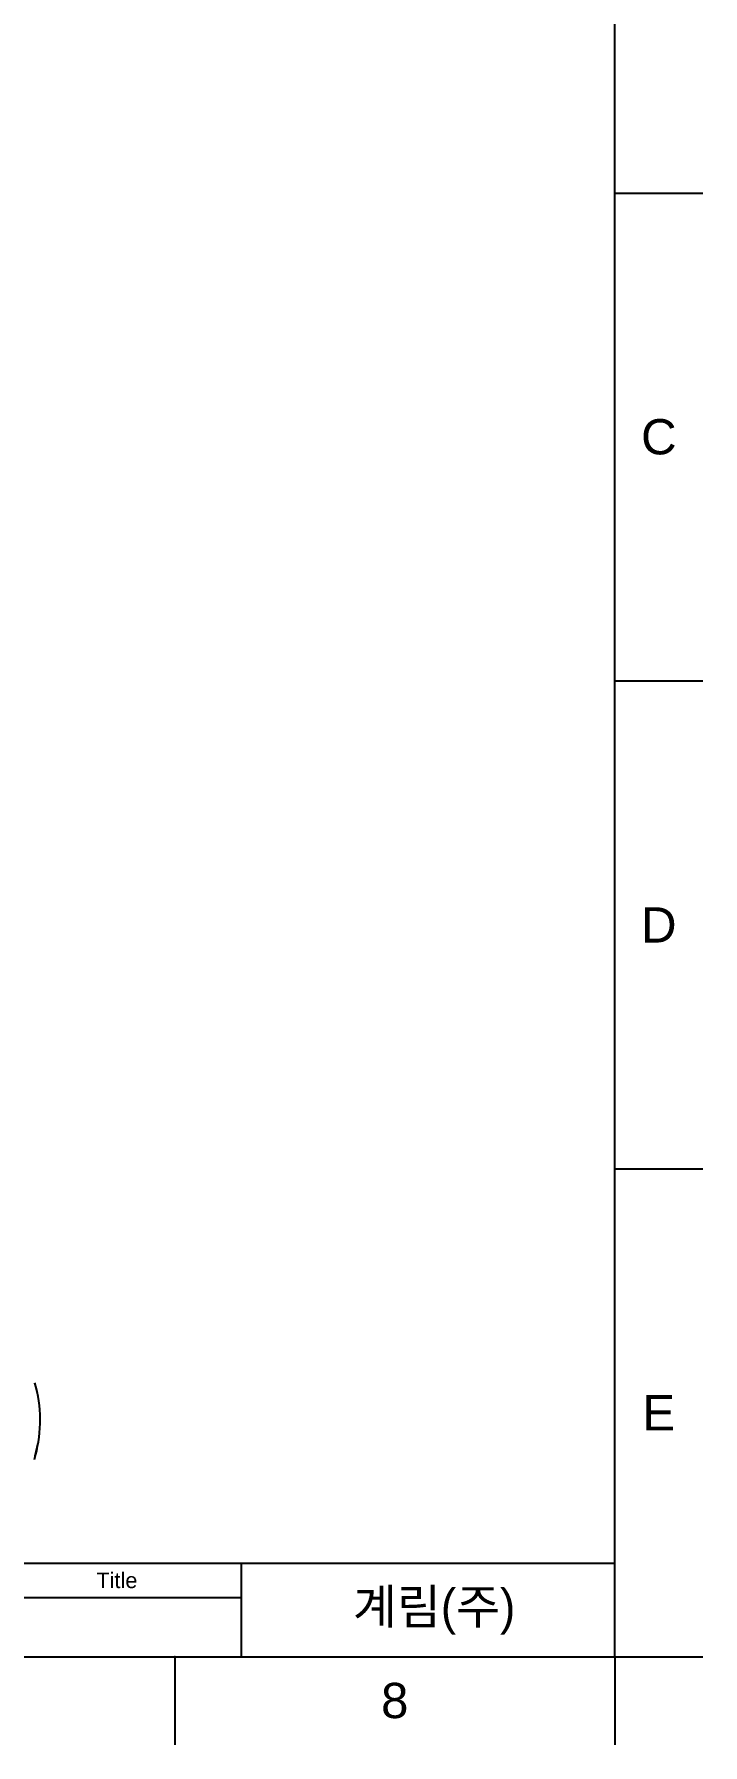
# Model space of a CAD drawing. Header units: millimetres. Extents: x 601 to 1195, y -13 to 407.
# Drawn here: x 1087.6 to 1195, y -13.3 to 261.4 of the extents above; entities that cross this region are included whole.
import ezdxf

# ---------------------------------------------------------------- set-up
doc = ezdxf.new("R2010")
doc.units = ezdxf.units.MM
doc.header["$LTSCALE"] = 0.1
for name, color, linetype in [('FORM', 7, 'Continuous'), ('MAKE2D ______', 7, 'Continuous'), ('TEXT', 2, 'Continuous')]:
    doc.layers.add(name, color=color, linetype=linetype)
doc.styles.get("Standard").update_dxf_attribs({"font": 'arial.ttf'})

msp = doc.modelspace()

# ---------------------------------------------------------------- linework, layer by layer
for p, q in [((1180.87, 0.87), (1180.87, 392.59)), ((1180.87, 235.9), (1195.01, 235.9)), ((1180.87, 157.56), (1195.01, 157.56)), ((1180.87, 79.21), (1195.01, 79.21)), ((615.21, 0.87), (1180.87, 0.87)), ((1110.16, 0.87), (1110.16, -13.27)), ((1180.87, 0.87), (1195.01, 0.87)), ((1180.87, 0.87), (1180.87, -13.27))]:
    msp.add_line(p, q)
for p in [(1180.87, 235.9), (1180.87, 157.56), (1180.87, 79.21), (1110.16, 0.87)]:
    msp.add_point(p)
at = {"layer": 'FORM'}
for p, q in [((910.37, 15.87), (1180.87, 15.87)), ((1120.87, 0.87), (1120.87, 15.87)), ((980.87, 10.37), (1120.87, 10.37))]:
    msp.add_line(p, q, dxfattribs=at)
at = {"layer": 'MAKE2D ______'}
for p, q in [((1087.65, 44.86), (1087.81, 44.24)), ((1087.89, 44.11), (1087.69, 44.82)), ((1087.81, 44.24), (1087.96, 43.61)), ((1088.05, 43.4), (1087.89, 44.11)), ((1087.96, 43.61), (1088.09, 42.99)), ((1088.2, 42.68), (1088.05, 43.4)), ((1088.09, 42.99), (1088.2, 42.36)), ((1088.32, 41.95), (1088.2, 42.68)), ((1088.41, 41.23), (1088.32, 41.95)), ((1088.48, 40.5), (1088.41, 41.23)), ((1088.53, 39.77), (1088.48, 40.5)), ((1088.55, 39.03), (1088.53, 39.77)), ((1088.54, 38.3), (1088.55, 39.03)), ((1088.27, 35.38), (1088.38, 36.1)), ((1088.38, 36.1), (1088.46, 36.83)), ((1088.46, 36.83), (1088.51, 37.57)), ((1088.51, 37.57), (1088.54, 38.3)), ((1087.61, 32.52), (1087.81, 33.23)), ((1087.86, 33.79), (1087.68, 33.1)), ((1087.81, 33.23), (1087.99, 33.94)), ((1088.02, 34.48), (1087.86, 33.79)), ((1087.99, 33.94), (1088.14, 34.66)), ((1088.15, 35.18), (1088.02, 34.48)), ((1088.14, 34.66), (1088.27, 35.38))]:
    msp.add_line(p, q, dxfattribs=at)

# ---------------------------------------------------------------- texts
at = {"char_height": 5.66, "attachment_point": 5}
for s, width, insert in [('C', 10, (1187.94, 196.73)), ('D', 10, (1187.94, 118.38)), ('E', 10, (1187.94, 40.04)), ('8', 50, (1145.51, -6.2))]:
    msp.add_mtext_dynamic_manual_height_columns(s, width=width, gutter_width=12.5, heights=[0], dxfattribs=dict(at, insert=insert))
at = {"layer": 'TEXT', "attachment_point": 5}
for s, width, gutter_width, insert, char_height in [('Title', 40, 12.5, (1100.87, 13.12), 2.5), ('{\\fGulim|b0|i0|c129|p50;계림(주)}', 75.0344, 23.45, (1151.84, 8.08), 5.6276)]:
    msp.add_mtext_dynamic_manual_height_columns(s, width=width, gutter_width=gutter_width, heights=[0], dxfattribs=dict(at, insert=insert, char_height=char_height))

doc.saveas('drawing.dxf')
